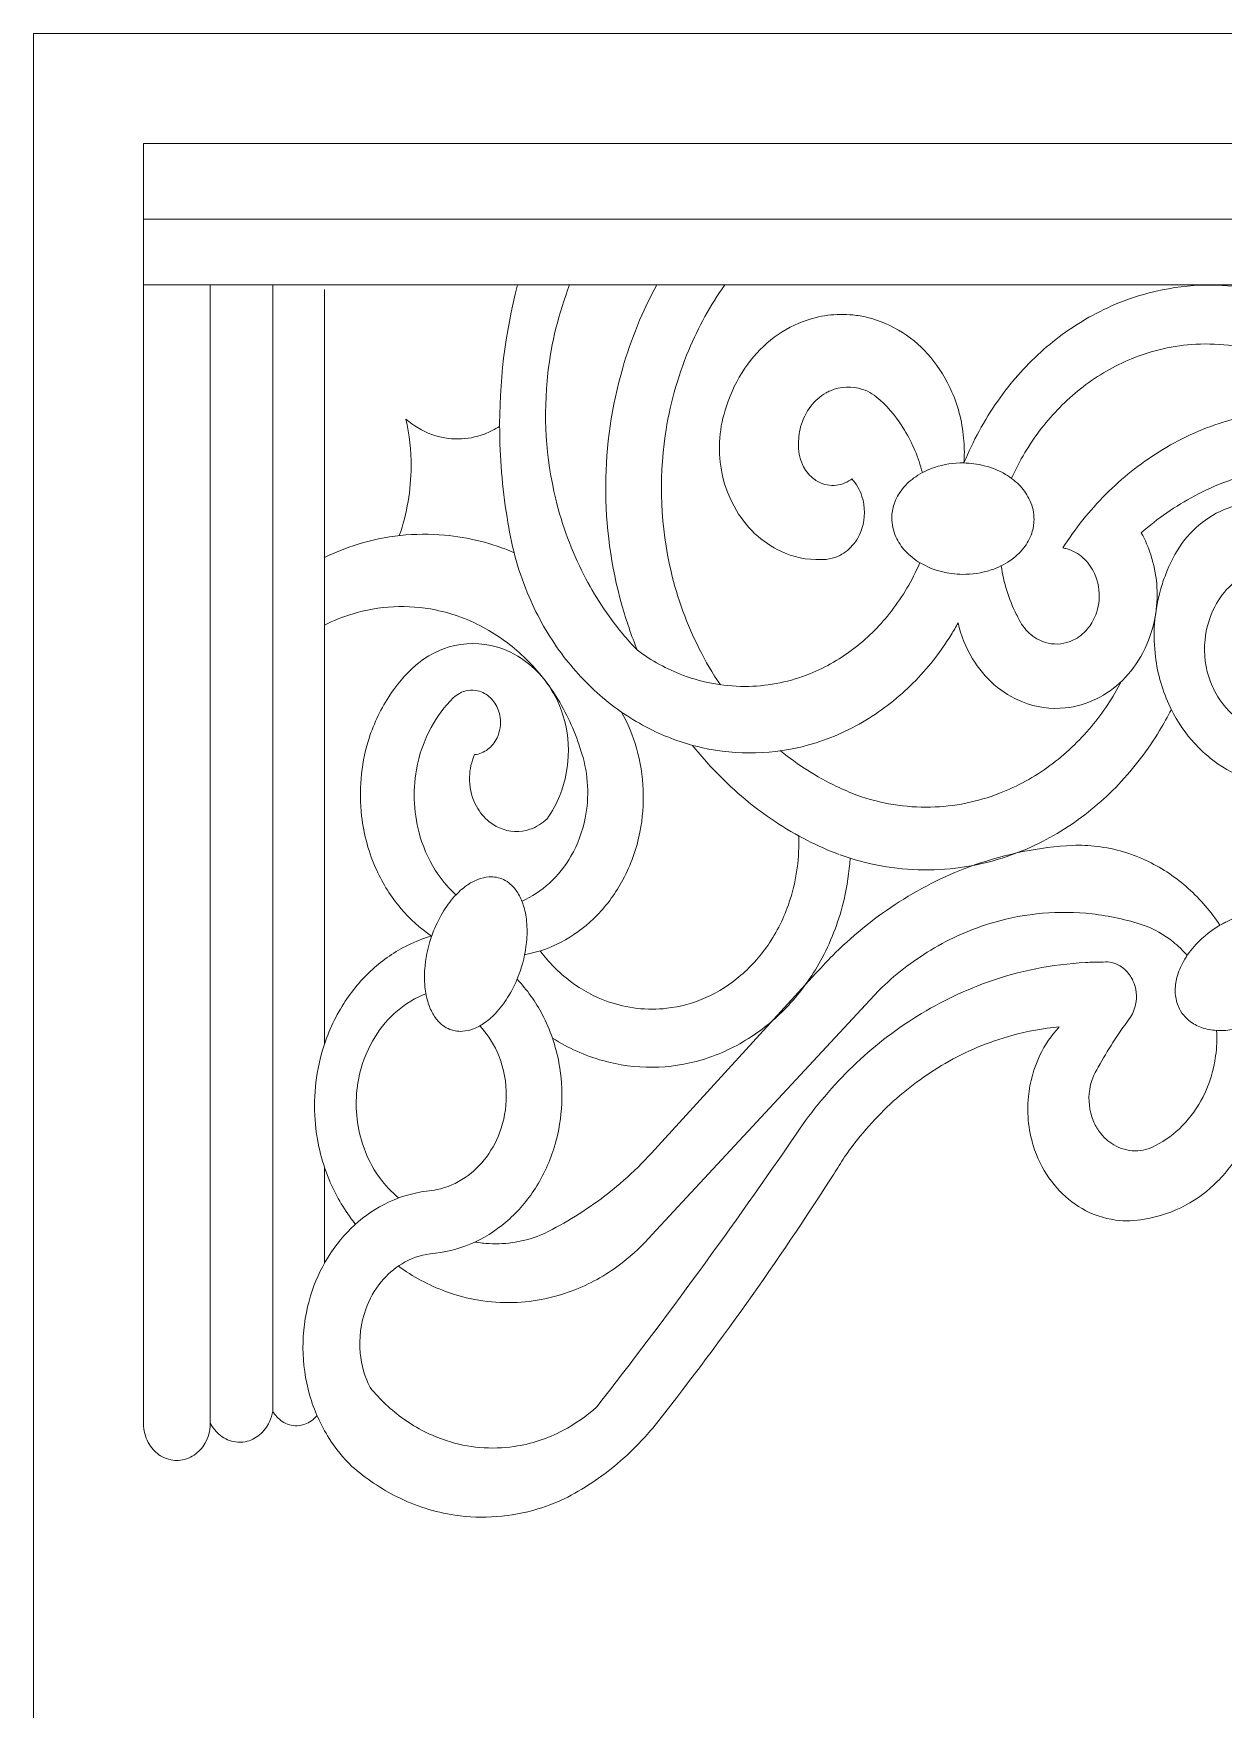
# Model space of a CAD drawing. Header units: millimetres. Extents: x 4605 to 4851, y 2092 to 2346.
# Drawn here: x 4607.5 to 4650.8, y 2153 to 2214 of the extents above; entities that cross this region are included whole.
import ezdxf

# ---------------------------------------------------------------- set-up
doc = ezdxf.new("R2010")
doc.units = ezdxf.units.MM
doc.header["$MEASUREMENT"] = 0
doc.layers.add('SITARA ALL', color=18, linetype='Continuous', true_color=0x000000)

msp = doc.modelspace()

# ---------------------------------------------------------------- linework, layer by layer
at = {"layer": 'SITARA ALL', "lineweight": 9}
for points, knots in [([(4607.492, 2214.024), (4607.492, 2214.024), (4851.492, 2214.024), (4851.492, 2214.024), (4851.492, 2214.024), (4851.492, 2092.024), (4851.492, 2092.024), (4851.492, 2092.024), (4607.492, 2092.024), (4607.492, 2092.024), (4607.492, 2092.024), (4607.492, 2214.024), (4607.492, 2214.024)], [0, 0, 0, 0, 0.25, 0.25, 0.25, 0.5, 0.5, 0.5, 0.75, 0.75, 0.75, 1, 1, 1, 1]), ([(4806.787, 2204.872), (4806.787, 2204.872), (4806.787, 2163.884), (4806.787, 2163.884), (4806.823, 2163.66), (4806.91, 2163.447), (4807.041, 2163.262), (4807.153, 2163.105), (4807.299, 2162.975), (4807.469, 2162.884), (4807.569, 2162.83), (4807.677, 2162.792), (4807.789, 2162.77), (4808.031, 2162.724), (4808.281, 2162.761), (4808.5, 2162.875), (4808.672, 2162.965), (4808.822, 2163.094), (4808.936, 2163.252), (4808.982, 2163.315), (4809.023, 2163.382), (4809.058, 2163.451), (4809.06, 2163.2), (4809.123, 2162.953), (4809.244, 2162.732), (4809.339, 2162.56), (4809.471, 2162.41), (4809.631, 2162.296), (4809.796, 2162.178), (4809.99, 2162.107), (4810.191, 2162.09), (4810.191, 2162.09), (4810.225, 2162.088), (4810.225, 2162.088), (4810.442, 2162.078), (4810.657, 2162.132), (4810.844, 2162.244), (4811.011, 2162.344), (4811.153, 2162.481), (4811.259, 2162.645), (4811.385, 2162.84), (4811.463, 2163.061), (4811.488, 2163.292), (4811.488, 2163.292), (4811.492, 2163.331), (4811.492, 2163.331), (4811.492, 2163.331), (4811.492, 2210.024), (4811.492, 2210.024), (4811.492, 2210.024), (4711.492, 2210.024), (4711.492, 2210.024), (4711.492, 2210.024), (4611.492, 2210.024), (4611.492, 2210.024), (4611.492, 2210.024), (4611.492, 2163.331), (4611.492, 2163.331), (4611.511, 2163.096), (4611.586, 2162.868), (4611.711, 2162.667), (4611.813, 2162.502), (4611.952, 2162.362), (4612.116, 2162.258), (4612.297, 2162.144), (4612.506, 2162.085), (4612.719, 2162.087), (4612.733, 2162.087), (4612.746, 2162.087), (4612.759, 2162.088), (4612.965, 2162.099), (4613.163, 2162.166), (4613.333, 2162.282), (4613.495, 2162.393), (4613.63, 2162.54), (4613.727, 2162.71), (4613.849, 2162.923), (4613.916, 2163.162), (4613.924, 2163.407), (4613.924, 2163.407), (4613.925, 2163.451), (4613.925, 2163.451), (4614.013, 2163.274), (4614.14, 2163.118), (4614.296, 2162.995), (4614.454, 2162.871), (4614.641, 2162.79), (4614.841, 2162.761), (4614.958, 2162.745), (4615.078, 2162.748), (4615.195, 2162.77), (4615.387, 2162.808), (4615.566, 2162.893), (4615.716, 2163.019), (4615.871, 2163.148), (4615.994, 2163.31), (4616.078, 2163.494), (4616.135, 2163.618), (4616.175, 2163.749), (4616.197, 2163.884), (4616.197, 2163.884), (4616.197, 2204.872), (4616.197, 2204.872)], [0, 0, 0, 0, 0.028571, 0.028571, 0.028571, 0.057143, 0.057143, 0.057143, 0.085714, 0.085714, 0.085714, 0.114286, 0.114286, 0.114286, 0.142857, 0.142857, 0.142857, 0.171429, 0.171429, 0.171429, 0.2, 0.2, 0.2, 0.228571, 0.228571, 0.228571, 0.257143, 0.257143, 0.257143, 0.285714, 0.285714, 0.285714, 0.314286, 0.314286, 0.314286, 0.342857, 0.342857, 0.342857, 0.371429, 0.371429, 0.371429, 0.4, 0.4, 0.4, 0.428571, 0.428571, 0.428571, 0.457143, 0.457143, 0.457143, 0.485714, 0.485714, 0.485714, 0.514286, 0.514286, 0.514286, 0.542857, 0.542857, 0.542857, 0.571429, 0.571429, 0.571429, 0.6, 0.6, 0.6, 0.628571, 0.628571, 0.628571, 0.657143, 0.657143, 0.657143, 0.685714, 0.685714, 0.685714, 0.714286, 0.714286, 0.714286, 0.742857, 0.742857, 0.742857, 0.771429, 0.771429, 0.771429, 0.8, 0.8, 0.8, 0.828571, 0.828571, 0.828571, 0.857143, 0.857143, 0.857143, 0.885714, 0.885714, 0.885714, 0.914286, 0.914286, 0.914286, 0.942857, 0.942857, 0.942857, 1, 1, 1, 1]), ([(4611.492, 2207.262), (4611.492, 2207.262), (4711.492, 2207.262), (4711.492, 2207.262), (4711.492, 2207.262), (4811.492, 2207.262), (4811.492, 2207.262)], [0, 0, 0, 0, 0.333333, 0.333333, 0.333333, 1, 1, 1, 1]), ([(4811.492, 2204.872), (4811.492, 2204.872), (4711.492, 2204.872), (4711.492, 2204.872), (4711.492, 2204.872), (4611.492, 2204.872), (4611.492, 2204.872)], [0, 0, 0, 0, 0.333333, 0.333333, 0.333333, 1, 1, 1, 1]), ([(4625.102, 2204.872), (4624.649, 2203.115), (4624.431, 2201.306), (4624.455, 2199.491), (4624.468, 2198.396), (4624.569, 2197.303), (4624.757, 2196.224), (4624.897, 2195.293), (4625.155, 2194.383), (4625.526, 2193.518), (4625.837, 2192.791), (4626.231, 2192.102), (4626.7, 2191.465), (4627.138, 2190.869), (4627.645, 2190.327), (4628.209, 2189.849), (4628.761, 2189.38), (4629.369, 2188.983), (4630.019, 2188.664), (4630.596, 2188.382), (4631.205, 2188.169), (4631.831, 2188.029), (4633.108, 2187.744), (4634.435, 2187.778), (4635.695, 2188.129), (4636.429, 2188.334), (4637.132, 2188.638), (4637.784, 2189.034), (4638.406, 2189.412), (4638.981, 2189.864), (4639.495, 2190.381), (4640.023, 2190.912), (4640.489, 2191.502), (4640.882, 2192.14), (4640.97, 2192.282), (4641.055, 2192.426), (4641.136, 2192.572), (4641.241, 2192.113), (4641.418, 2191.673), (4641.661, 2191.269), (4641.874, 2190.915), (4642.142, 2190.595), (4642.453, 2190.323), (4642.757, 2190.057), (4643.103, 2189.845), (4643.478, 2189.696), (4643.971, 2189.498), (4644.504, 2189.424), (4645.033, 2189.477), (4645.427, 2189.519), (4645.812, 2189.63), (4646.168, 2189.805), (4646.518, 2189.979), (4646.839, 2190.207), (4647.117, 2190.482), (4647.414, 2190.777), (4647.665, 2191.115), (4647.859, 2191.486), (4648.095, 2191.934), (4648.253, 2192.418), (4648.327, 2192.918), (4648.434, 2193.632), (4648.375, 2194.361), (4648.152, 2195.047), (4648.062, 2195.325), (4647.944, 2195.593), (4647.801, 2195.847), (4648.393, 2196.373), (4649.046, 2196.828), (4649.746, 2197.2), (4650.503, 2197.602), (4651.311, 2197.898), (4652.149, 2198.079), (4653.556, 2198.383), (4655.016, 2198.343), (4656.405, 2197.965), (4657.209, 2197.745), (4657.981, 2197.42), (4658.699, 2196.997), (4659.376, 2196.599), (4660.005, 2196.123), (4660.572, 2195.579), (4660.848, 2195.315), (4661.11, 2195.037), (4661.356, 2194.745)], [0, 0, 0, 0, 0.034483, 0.034483, 0.034483, 0.068966, 0.068966, 0.068966, 0.103448, 0.103448, 0.103448, 0.137931, 0.137931, 0.137931, 0.172414, 0.172414, 0.172414, 0.206897, 0.206897, 0.206897, 0.241379, 0.241379, 0.241379, 0.275862, 0.275862, 0.275862, 0.310345, 0.310345, 0.310345, 0.344828, 0.344828, 0.344828, 0.37931, 0.37931, 0.37931, 0.413793, 0.413793, 0.413793, 0.448276, 0.448276, 0.448276, 0.482759, 0.482759, 0.482759, 0.517241, 0.517241, 0.517241, 0.551724, 0.551724, 0.551724, 0.586207, 0.586207, 0.586207, 0.62069, 0.62069, 0.62069, 0.655172, 0.655172, 0.655172, 0.689655, 0.689655, 0.689655, 0.724138, 0.724138, 0.724138, 0.758621, 0.758621, 0.758621, 0.793103, 0.793103, 0.793103, 0.827586, 0.827586, 0.827586, 0.862069, 0.862069, 0.862069, 0.896552, 0.896552, 0.896552, 0.931034, 0.931034, 0.931034, 1, 1, 1, 1]), ([(4627.001, 2204.872), (4626.602, 2203.843), (4626.336, 2202.767), (4626.212, 2201.67), (4626.036, 2200.135), (4626.131, 2198.581), (4626.495, 2197.079), (4626.726, 2196.124), (4627.069, 2195.199), (4627.517, 2194.323), (4627.906, 2193.561), (4628.377, 2192.845), (4628.922, 2192.186), (4629.096, 2191.976), (4629.277, 2191.773), (4629.466, 2191.577), (4629.978, 2191.195), (4630.541, 2190.888), (4631.14, 2190.664), (4631.899, 2190.379), (4632.706, 2190.243), (4633.518, 2190.262), (4634.282, 2190.281), (4635.037, 2190.438), (4635.746, 2190.724), (4636.336, 2190.963), (4636.89, 2191.283), (4637.392, 2191.675), (4637.886, 2192.061), (4638.33, 2192.508), (4638.713, 2193.005), (4639.122, 2193.537), (4639.464, 2194.117), (4639.731, 2194.732), (4639.731, 2194.732), (4639.744, 2194.764), (4639.744, 2194.764)], [0, 0, 0, 0, 0.076923, 0.076923, 0.076923, 0.153846, 0.153846, 0.153846, 0.230769, 0.230769, 0.230769, 0.307692, 0.307692, 0.307692, 0.384615, 0.384615, 0.384615, 0.461538, 0.461538, 0.461538, 0.538462, 0.538462, 0.538462, 0.615385, 0.615385, 0.615385, 0.692308, 0.692308, 0.692308, 0.769231, 0.769231, 0.769231, 0.846154, 0.846154, 0.846154, 1, 1, 1, 1]), ([(4630.172, 2204.872), (4629.65, 2203.914), (4629.235, 2202.903), (4628.932, 2201.855), (4628.531, 2200.465), (4628.323, 2199.026), (4628.316, 2197.579), (4628.306, 2196.104), (4628.503, 2194.636), (4628.902, 2193.216), (4629.059, 2192.659), (4629.247, 2192.112), (4629.466, 2191.577)], [0, 0, 0, 0, 0.2, 0.2, 0.2, 0.4, 0.4, 0.4, 0.6, 0.6, 0.6, 1, 1, 1, 1]), ([(4632.644, 2204.872), (4632.12, 2204.134), (4631.681, 2203.34), (4631.334, 2202.505), (4630.919, 2201.508), (4630.631, 2200.463), (4630.477, 2199.395), (4630.237, 2197.745), (4630.309, 2196.066), (4630.691, 2194.443), (4630.921, 2193.466), (4631.266, 2192.52), (4631.719, 2191.624), (4631.947, 2191.174), (4632.202, 2190.739), (4632.485, 2190.322)], [0, 0, 0, 0, 0.166667, 0.166667, 0.166667, 0.333333, 0.333333, 0.333333, 0.5, 0.5, 0.5, 0.666667, 0.666667, 0.666667, 1, 1, 1, 1]), ([(4639.835, 2198.043), (4639.696, 2198.589), (4639.478, 2199.111), (4639.186, 2199.592), (4638.942, 2199.993), (4638.645, 2200.359), (4638.303, 2200.68), (4638.119, 2200.856), (4637.9, 2200.99), (4637.66, 2201.072), (4637.278, 2201.203), (4636.86, 2201.186), (4636.49, 2201.024), (4636.435, 2201), (4636.382, 2200.973), (4636.33, 2200.944), (4636.115, 2200.822), (4635.928, 2200.658), (4635.778, 2200.463), (4635.605, 2200.238), (4635.478, 2199.98), (4635.406, 2199.706), (4635.346, 2199.477), (4635.321, 2199.241), (4635.333, 2199.005), (4635.328, 2198.744), (4635.39, 2198.486), (4635.512, 2198.255), (4635.606, 2198.078), (4635.738, 2197.924), (4635.899, 2197.804), (4635.927, 2197.784), (4635.955, 2197.765), (4635.983, 2197.747), (4636.176, 2197.627), (4636.401, 2197.568), (4636.628, 2197.577), (4636.843, 2197.587), (4637.051, 2197.658), (4637.228, 2197.781), (4637.243, 2197.791), (4637.258, 2197.802), (4637.272, 2197.813), (4637.437, 2197.629), (4637.561, 2197.413), (4637.636, 2197.178), (4637.758, 2196.799), (4637.759, 2196.39), (4637.638, 2196.009), (4637.566, 2195.779), (4637.446, 2195.566), (4637.287, 2195.384), (4637.142, 2195.217), (4636.961, 2195.084), (4636.758, 2194.994), (4636.624, 2194.935), (4636.482, 2194.899), (4636.336, 2194.885), (4635.828, 2194.841), (4635.317, 2194.918), (4634.844, 2195.11), (4634.479, 2195.259), (4634.142, 2195.468), (4633.846, 2195.728), (4633.54, 2195.997), (4633.279, 2196.313), (4633.07, 2196.662), (4632.826, 2197.072), (4632.651, 2197.519), (4632.552, 2197.985), (4632.386, 2198.757), (4632.423, 2199.56), (4632.66, 2200.314), (4632.675, 2200.361), (4632.691, 2200.409), (4632.707, 2200.456), (4632.862, 2200.95), (4633.089, 2201.419), (4633.38, 2201.847), (4633.64, 2202.228), (4633.953, 2202.57), (4634.311, 2202.861), (4634.669, 2203.151), (4635.071, 2203.382), (4635.502, 2203.545), (4636.077, 2203.762), (4636.695, 2203.843), (4637.307, 2203.781), (4637.483, 2203.764), (4637.657, 2203.734), (4637.829, 2203.693), (4638.287, 2203.582), (4638.723, 2203.395), (4639.118, 2203.139), (4639.502, 2202.89), (4639.847, 2202.585), (4640.14, 2202.234), (4640.458, 2201.854), (4640.719, 2201.429), (4640.914, 2200.974), (4641.157, 2200.408), (4641.304, 2199.805), (4641.348, 2199.191), (4641.368, 2198.925), (4641.369, 2198.659), (4641.351, 2198.393), (4641.674, 2199.189), (4642.085, 2199.945), (4642.577, 2200.649), (4643.031, 2201.298), (4643.556, 2201.893), (4644.142, 2202.425), (4644.714, 2202.945), (4645.346, 2203.394), (4646.025, 2203.765), (4646.754, 2204.163), (4647.534, 2204.459), (4648.344, 2204.646), (4648.946, 2204.784), (4649.562, 2204.859), (4650.18, 2204.868), (4651.188, 2204.881), (4652.19, 2204.722), (4653.144, 2204.397), (4653.896, 2204.141), (4654.611, 2203.789), (4655.274, 2203.352), (4655.923, 2202.922), (4656.521, 2202.419), (4657.054, 2201.851), (4657.606, 2201.265), (4658.091, 2200.619), (4658.5, 2199.926), (4658.743, 2199.514), (4658.961, 2199.087), (4659.152, 2198.648)], [0, 0, 0, 0, 0.021739, 0.021739, 0.021739, 0.043478, 0.043478, 0.043478, 0.065217, 0.065217, 0.065217, 0.086957, 0.086957, 0.086957, 0.108696, 0.108696, 0.108696, 0.130435, 0.130435, 0.130435, 0.152174, 0.152174, 0.152174, 0.173913, 0.173913, 0.173913, 0.195652, 0.195652, 0.195652, 0.217391, 0.217391, 0.217391, 0.23913, 0.23913, 0.23913, 0.26087, 0.26087, 0.26087, 0.282609, 0.282609, 0.282609, 0.304348, 0.304348, 0.304348, 0.326087, 0.326087, 0.326087, 0.347826, 0.347826, 0.347826, 0.369565, 0.369565, 0.369565, 0.391304, 0.391304, 0.391304, 0.413043, 0.413043, 0.413043, 0.434783, 0.434783, 0.434783, 0.456522, 0.456522, 0.456522, 0.478261, 0.478261, 0.478261, 0.5, 0.5, 0.5, 0.521739, 0.521739, 0.521739, 0.543478, 0.543478, 0.543478, 0.565217, 0.565217, 0.565217, 0.586957, 0.586957, 0.586957, 0.608696, 0.608696, 0.608696, 0.630435, 0.630435, 0.630435, 0.652174, 0.652174, 0.652174, 0.673913, 0.673913, 0.673913, 0.695652, 0.695652, 0.695652, 0.717391, 0.717391, 0.717391, 0.73913, 0.73913, 0.73913, 0.76087, 0.76087, 0.76087, 0.782609, 0.782609, 0.782609, 0.804348, 0.804348, 0.804348, 0.826087, 0.826087, 0.826087, 0.847826, 0.847826, 0.847826, 0.869565, 0.869565, 0.869565, 0.891304, 0.891304, 0.891304, 0.913043, 0.913043, 0.913043, 0.934783, 0.934783, 0.934783, 0.956522, 0.956522, 0.956522, 1, 1, 1, 1]), ([(4655.79, 2200.094), (4655.352, 2200.59), (4654.857, 2201.03), (4654.314, 2201.407), (4653.745, 2201.801), (4653.125, 2202.114), (4652.471, 2202.339), (4651.609, 2202.635), (4650.699, 2202.763), (4649.789, 2202.715), (4648.984, 2202.672), (4648.194, 2202.493), (4647.449, 2202.186), (4646.818, 2201.927), (4646.224, 2201.584), (4645.684, 2201.167), (4645.153, 2200.757), (4644.673, 2200.285), (4644.256, 2199.76), (4643.81, 2199.201), (4643.433, 2198.591), (4643.131, 2197.943), (4643.113, 2197.906), (4643.096, 2197.869), (4643.079, 2197.832)], [0, 0, 0, 0, 0.111111, 0.111111, 0.111111, 0.222222, 0.222222, 0.222222, 0.333333, 0.333333, 0.333333, 0.444444, 0.444444, 0.444444, 0.555556, 0.555556, 0.555556, 0.666667, 0.666667, 0.666667, 0.777778, 0.777778, 0.777778, 1, 1, 1, 1]), ([(4642.706, 2194.65), (4642.796, 2194.038), (4642.98, 2193.444), (4643.254, 2192.89), (4643.289, 2192.819), (4643.325, 2192.749), (4643.363, 2192.68), (4643.467, 2192.475), (4643.611, 2192.294), (4643.787, 2192.146), (4643.968, 2191.994), (4644.183, 2191.888), (4644.413, 2191.836), (4644.718, 2191.769), (4645.035, 2191.806), (4645.316, 2191.941), (4645.519, 2192.039), (4645.699, 2192.179), (4645.843, 2192.352), (4645.901, 2192.421), (4645.953, 2192.494), (4645.999, 2192.571), (4646.15, 2192.823), (4646.241, 2193.107), (4646.264, 2193.4), (4646.291, 2193.732), (4646.234, 2194.064), (4646.098, 2194.367), (4645.999, 2194.585), (4645.857, 2194.781), (4645.679, 2194.942), (4645.513, 2195.091), (4645.315, 2195.202), (4645.101, 2195.265), (4645.05, 2195.28), (4644.999, 2195.292), (4644.947, 2195.301), (4645.399, 2196.007), (4645.925, 2196.662), (4646.516, 2197.256), (4647.1, 2197.843), (4647.749, 2198.362), (4648.45, 2198.802), (4649.18, 2199.26), (4649.965, 2199.623), (4650.786, 2199.882), (4651.871, 2200.225), (4653.008, 2200.372), (4654.144, 2200.318), (4655.165, 2200.268), (4656.171, 2200.056), (4657.126, 2199.692), (4657.917, 2199.39), (4658.668, 2198.992), (4659.361, 2198.506), (4660.029, 2198.038), (4660.644, 2197.497), (4661.193, 2196.894), (4661.302, 2196.775), (4661.408, 2196.654), (4661.511, 2196.531)], [0, 0, 0, 0, 0.047619, 0.047619, 0.047619, 0.095238, 0.095238, 0.095238, 0.142857, 0.142857, 0.142857, 0.190476, 0.190476, 0.190476, 0.238095, 0.238095, 0.238095, 0.285714, 0.285714, 0.285714, 0.333333, 0.333333, 0.333333, 0.380952, 0.380952, 0.380952, 0.428571, 0.428571, 0.428571, 0.47619, 0.47619, 0.47619, 0.52381, 0.52381, 0.52381, 0.571429, 0.571429, 0.571429, 0.619048, 0.619048, 0.619048, 0.666667, 0.666667, 0.666667, 0.714286, 0.714286, 0.714286, 0.761905, 0.761905, 0.761905, 0.809524, 0.809524, 0.809524, 0.857143, 0.857143, 0.857143, 0.904762, 0.904762, 0.904762, 1, 1, 1, 1]), ([(4620.803, 2195.748), (4621.084, 2196.557), (4621.229, 2197.407), (4621.231, 2198.264), (4621.233, 2198.844), (4621.17, 2199.423), (4621.043, 2199.989), (4621.319, 2199.748), (4621.637, 2199.56), (4621.981, 2199.434), (4622.601, 2199.209), (4623.28, 2199.213), (4623.897, 2199.446), (4624.092, 2199.52), (4624.278, 2199.614), (4624.453, 2199.727)], [0, 0, 0, 0, 0.166667, 0.166667, 0.166667, 0.333333, 0.333333, 0.333333, 0.5, 0.5, 0.5, 0.666667, 0.666667, 0.666667, 1, 1, 1, 1]), ([(4643.899, 2196.33), (4643.901, 2196.57), (4643.85, 2196.807), (4643.75, 2197.026), (4643.663, 2197.216), (4643.546, 2197.391), (4643.403, 2197.544), (4643.245, 2197.714), (4643.063, 2197.86), (4642.862, 2197.978), (4642.621, 2198.12), (4642.36, 2198.227), (4642.088, 2198.295), (4641.841, 2198.357), (4641.588, 2198.39), (4641.334, 2198.394), (4640.977, 2198.399), (4640.622, 2198.346), (4640.283, 2198.234), (4640.039, 2198.154), (4639.807, 2198.04), (4639.594, 2197.895), (4639.411, 2197.771), (4639.248, 2197.62), (4639.109, 2197.447), (4638.976, 2197.281), (4638.874, 2197.093), (4638.806, 2196.892), (4638.754, 2196.734), (4638.726, 2196.569), (4638.724, 2196.403), (4638.722, 2196.163), (4638.773, 2195.926), (4638.873, 2195.708), (4638.96, 2195.517), (4639.077, 2195.342), (4639.22, 2195.189), (4639.378, 2195.019), (4639.56, 2194.873), (4639.761, 2194.756), (4640.002, 2194.614), (4640.263, 2194.507), (4640.535, 2194.439), (4640.782, 2194.377), (4641.035, 2194.343), (4641.289, 2194.34), (4641.646, 2194.334), (4642.001, 2194.388), (4642.34, 2194.499), (4642.584, 2194.579), (4642.816, 2194.693), (4643.029, 2194.838), (4643.212, 2194.963), (4643.375, 2195.114), (4643.514, 2195.287), (4643.647, 2195.453), (4643.749, 2195.64), (4643.817, 2195.842), (4643.869, 2195.999), (4643.897, 2196.164), (4643.899, 2196.33)], [0, 0, 0, 0, 0.05, 0.05, 0.05, 0.1, 0.1, 0.1, 0.15, 0.15, 0.15, 0.2, 0.2, 0.2, 0.25, 0.25, 0.25, 0.3, 0.3, 0.3, 0.35, 0.35, 0.35, 0.4, 0.4, 0.4, 0.45, 0.45, 0.45, 0.5, 0.5, 0.5, 0.55, 0.55, 0.55, 0.6, 0.6, 0.6, 0.65, 0.65, 0.65, 0.7, 0.7, 0.7, 0.75, 0.75, 0.75, 0.8, 0.8, 0.8, 0.85, 0.85, 0.85, 0.9, 0.9, 0.9, 0.95, 0.95, 0.95, 1, 1, 1, 1]), ([(4659.619, 2196.386), (4659.732, 2195.169), (4659.628, 2193.941), (4659.315, 2192.76), (4659.105, 2191.967), (4658.797, 2191.204), (4658.398, 2190.488), (4658.045, 2189.853), (4657.617, 2189.262), (4657.123, 2188.728), (4656.661, 2188.228), (4656.14, 2187.787), (4655.571, 2187.413), (4655.411, 2187.308), (4655.248, 2187.21), (4655.081, 2187.117), (4654.588, 2186.868), (4654.051, 2186.714), (4653.501, 2186.663), (4652.85, 2186.604), (4652.195, 2186.694), (4651.584, 2186.925), (4651.123, 2187.099), (4650.693, 2187.346), (4650.309, 2187.655), (4650.066, 2187.85), (4649.841, 2188.067), (4649.638, 2188.304), (4649.301, 2188.697), (4649.022, 2189.137), (4648.808, 2189.609), (4648.541, 2190.197), (4648.37, 2190.825), (4648.304, 2191.468), (4648.217, 2192.296), (4648.299, 2193.134), (4648.546, 2193.929), (4648.605, 2194.116), (4648.672, 2194.299), (4648.749, 2194.479), (4648.901, 2194.88), (4649.114, 2195.256), (4649.381, 2195.593), (4649.629, 2195.907), (4649.926, 2196.18), (4650.26, 2196.4), (4650.611, 2196.632), (4651.001, 2196.795), (4651.412, 2196.884), (4652.013, 2197.011), (4652.638, 2196.965), (4653.214, 2196.751), (4653.317, 2196.713), (4653.418, 2196.67), (4653.517, 2196.622), (4653.814, 2196.447), (4654.079, 2196.222), (4654.3, 2195.959), (4654.546, 2195.666), (4654.741, 2195.335), (4654.878, 2194.978), (4655.069, 2194.48), (4655.151, 2193.946), (4655.12, 2193.414), (4655.093, 2192.936), (4654.974, 2192.468), (4654.769, 2192.036), (4654.693, 2191.876), (4654.604, 2191.722), (4654.504, 2191.575), (4654.38, 2191.426), (4654.222, 2191.308), (4654.044, 2191.231), (4653.761, 2191.11), (4653.441, 2191.113), (4653.161, 2191.239), (4652.987, 2191.317), (4652.834, 2191.434), (4652.713, 2191.582), (4652.575, 2191.75), (4652.476, 2191.948), (4652.425, 2192.161), (4652.396, 2192.278), (4652.381, 2192.397), (4652.38, 2192.518), (4652.492, 2192.693), (4652.553, 2192.895), (4652.557, 2193.102), (4652.563, 2193.316), (4652.509, 2193.527), (4652.4, 2193.711), (4652.367, 2193.768), (4652.328, 2193.82), (4652.284, 2193.869), (4652.177, 2193.99), (4652.04, 2194.081), (4651.886, 2194.131), (4651.673, 2194.198), (4651.441, 2194.176), (4651.244, 2194.069), (4651.187, 2194.039), (4651.135, 2194.003), (4651.086, 2193.962), (4650.84, 2193.732), (4650.634, 2193.462), (4650.479, 2193.163), (4650.284, 2192.789), (4650.163, 2192.381), (4650.122, 2191.962), (4650.068, 2191.44), (4650.137, 2190.913), (4650.322, 2190.422), (4650.363, 2190.313), (4650.411, 2190.206), (4650.464, 2190.101), (4650.617, 2189.8), (4650.819, 2189.528), (4651.063, 2189.295), (4651.3, 2189.068), (4651.577, 2188.888), (4651.88, 2188.764), (4652.299, 2188.592), (4652.757, 2188.541), (4653.203, 2188.618), (4653.387, 2188.65), (4653.566, 2188.703), (4653.737, 2188.776), (4654.254, 2188.946), (4654.741, 2189.193), (4655.184, 2189.51), (4655.621, 2189.822), (4656.013, 2190.192), (4656.35, 2190.611), (4656.721, 2191.071), (4657.028, 2191.58), (4657.261, 2192.123), (4657.545, 2192.783), (4657.726, 2193.482), (4657.798, 2194.196), (4657.896, 2195.138), (4657.806, 2196.089), (4657.535, 2196.996), (4657.465, 2197.227), (4657.384, 2197.453), (4657.291, 2197.675)], [0, 0, 0, 0, 0.020408, 0.020408, 0.020408, 0.040816, 0.040816, 0.040816, 0.061224, 0.061224, 0.061224, 0.081633, 0.081633, 0.081633, 0.102041, 0.102041, 0.102041, 0.122449, 0.122449, 0.122449, 0.142857, 0.142857, 0.142857, 0.163265, 0.163265, 0.163265, 0.183673, 0.183673, 0.183673, 0.204082, 0.204082, 0.204082, 0.22449, 0.22449, 0.22449, 0.244898, 0.244898, 0.244898, 0.265306, 0.265306, 0.265306, 0.285714, 0.285714, 0.285714, 0.306122, 0.306122, 0.306122, 0.326531, 0.326531, 0.326531, 0.346939, 0.346939, 0.346939, 0.367347, 0.367347, 0.367347, 0.387755, 0.387755, 0.387755, 0.408163, 0.408163, 0.408163, 0.428571, 0.428571, 0.428571, 0.44898, 0.44898, 0.44898, 0.469388, 0.469388, 0.469388, 0.489796, 0.489796, 0.489796, 0.510204, 0.510204, 0.510204, 0.530612, 0.530612, 0.530612, 0.55102, 0.55102, 0.55102, 0.571429, 0.571429, 0.571429, 0.591837, 0.591837, 0.591837, 0.612245, 0.612245, 0.612245, 0.632653, 0.632653, 0.632653, 0.653061, 0.653061, 0.653061, 0.673469, 0.673469, 0.673469, 0.693878, 0.693878, 0.693878, 0.714286, 0.714286, 0.714286, 0.734694, 0.734694, 0.734694, 0.755102, 0.755102, 0.755102, 0.77551, 0.77551, 0.77551, 0.795918, 0.795918, 0.795918, 0.816327, 0.816327, 0.816327, 0.836735, 0.836735, 0.836735, 0.857143, 0.857143, 0.857143, 0.877551, 0.877551, 0.877551, 0.897959, 0.897959, 0.897959, 0.918367, 0.918367, 0.918367, 0.938776, 0.938776, 0.938776, 0.959184, 0.959184, 0.959184, 1, 1, 1, 1]), ([(4624.979, 2195.127), (4624.175, 2195.472), (4623.321, 2195.688), (4622.45, 2195.767), (4621.379, 2195.863), (4620.299, 2195.747), (4619.272, 2195.427), (4618.863, 2195.3), (4618.465, 2195.142), (4618.08, 2194.955)], [0, 0, 0, 0, 0.25, 0.25, 0.25, 0.5, 0.5, 0.5, 1, 1, 1, 1]), ([(4625.261, 2182.443), (4625.629, 2182.605), (4625.968, 2182.827), (4626.264, 2183.099), (4626.575, 2183.385), (4626.84, 2183.716), (4627.05, 2184.082), (4627.296, 2184.511), (4627.471, 2184.977), (4627.567, 2185.463), (4627.724, 2186.244), (4627.682, 2187.052), (4627.446, 2187.813), (4627.446, 2187.813), (4627.426, 2187.875), (4627.426, 2187.875), (4627.225, 2188.551), (4626.938, 2189.197), (4626.572, 2189.799), (4626.248, 2190.33), (4625.861, 2190.82), (4625.418, 2191.256), (4624.981, 2191.686), (4624.49, 2192.056), (4623.955, 2192.357), (4623.383, 2192.679), (4622.765, 2192.91), (4622.122, 2193.043), (4621.112, 2193.249), (4620.067, 2193.199), (4619.083, 2192.896), (4618.738, 2192.79), (4618.402, 2192.655), (4618.08, 2192.493)], [0, 0, 0, 0, 0.083333, 0.083333, 0.083333, 0.166667, 0.166667, 0.166667, 0.25, 0.25, 0.25, 0.333333, 0.333333, 0.333333, 0.416667, 0.416667, 0.416667, 0.5, 0.5, 0.5, 0.583333, 0.583333, 0.583333, 0.666667, 0.666667, 0.666667, 0.75, 0.75, 0.75, 0.833333, 0.833333, 0.833333, 1, 1, 1, 1]), ([(4619.208, 2170.69), (4619.208, 2170.69), (4619.189, 2170.715), (4619.189, 2170.715), (4618.824, 2171.17), (4618.522, 2171.672), (4618.291, 2172.207), (4618.002, 2172.878), (4617.82, 2173.59), (4617.752, 2174.318), (4617.664, 2175.226), (4617.752, 2176.144), (4618.01, 2177.02), (4618.187, 2177.619), (4618.446, 2178.19), (4618.78, 2178.717), (4619.071, 2179.176), (4619.422, 2179.595), (4619.824, 2179.961), (4620.212, 2180.315), (4620.649, 2180.612), (4621.12, 2180.844), (4621.396, 2180.979), (4621.683, 2181.089), (4621.978, 2181.173), (4621.56, 2181.456), (4621.183, 2181.796), (4620.857, 2182.182), (4620.503, 2182.603), (4620.208, 2183.069), (4619.979, 2183.57), (4619.694, 2184.195), (4619.509, 2184.861), (4619.43, 2185.544), (4619.323, 2186.455), (4619.404, 2187.379), (4619.667, 2188.258), (4619.838, 2188.833), (4620.092, 2189.381), (4620.418, 2189.884), (4620.693, 2190.308), (4621.022, 2190.694), (4621.398, 2191.031), (4621.697, 2191.288), (4622.038, 2191.489), (4622.407, 2191.627), (4622.958, 2191.833), (4623.557, 2191.876), (4624.132, 2191.754), (4624.53, 2191.668), (4624.909, 2191.507), (4625.249, 2191.28), (4625.522, 2191.097), (4625.768, 2190.878), (4625.981, 2190.628), (4626.251, 2190.311), (4626.469, 2189.953), (4626.627, 2189.569), (4626.839, 2189.056), (4626.95, 2188.507), (4626.954, 2187.953), (4626.96, 2187.383), (4626.854, 2186.818), (4626.643, 2186.29), (4626.523, 2185.99), (4626.367, 2185.707), (4626.179, 2185.445), (4626.003, 2185.272), (4625.791, 2185.141), (4625.558, 2185.061), (4625.195, 2184.938), (4624.799, 2184.956), (4624.449, 2185.111), (4624.29, 2185.181), (4624.143, 2185.275), (4624.013, 2185.39), (4623.826, 2185.557), (4623.675, 2185.759), (4623.567, 2185.984), (4623.421, 2186.29), (4623.35, 2186.626), (4623.359, 2186.964), (4623.366, 2187.245), (4623.428, 2187.521), (4623.542, 2187.777), (4623.718, 2187.797), (4623.885, 2187.864), (4624.026, 2187.972), (4624.168, 2188.082), (4624.283, 2188.224), (4624.359, 2188.387), (4624.47, 2188.62), (4624.509, 2188.88), (4624.472, 2189.135), (4624.459, 2189.228), (4624.436, 2189.319), (4624.403, 2189.407), (4624.341, 2189.576), (4624.241, 2189.728), (4624.11, 2189.852), (4623.982, 2189.974), (4623.824, 2190.06), (4623.651, 2190.101), (4623.427, 2190.152), (4623.192, 2190.119), (4622.99, 2190.008), (4622.909, 2189.963), (4622.833, 2189.907), (4622.766, 2189.842), (4622.447, 2189.525), (4622.175, 2189.163), (4621.961, 2188.767), (4621.7, 2188.287), (4621.519, 2187.768), (4621.424, 2187.229), (4621.278, 2186.412), (4621.327, 2185.572), (4621.567, 2184.777), (4621.712, 2184.294), (4621.931, 2183.836), (4622.216, 2183.419), (4622.403, 2183.147), (4622.618, 2182.896), (4622.86, 2182.671)], [0, 0, 0, 0, 0.02381, 0.02381, 0.02381, 0.047619, 0.047619, 0.047619, 0.071429, 0.071429, 0.071429, 0.095238, 0.095238, 0.095238, 0.119048, 0.119048, 0.119048, 0.142857, 0.142857, 0.142857, 0.166667, 0.166667, 0.166667, 0.190476, 0.190476, 0.190476, 0.214286, 0.214286, 0.214286, 0.238095, 0.238095, 0.238095, 0.261905, 0.261905, 0.261905, 0.285714, 0.285714, 0.285714, 0.309524, 0.309524, 0.309524, 0.333333, 0.333333, 0.333333, 0.357143, 0.357143, 0.357143, 0.380952, 0.380952, 0.380952, 0.404762, 0.404762, 0.404762, 0.428571, 0.428571, 0.428571, 0.452381, 0.452381, 0.452381, 0.47619, 0.47619, 0.47619, 0.5, 0.5, 0.5, 0.52381, 0.52381, 0.52381, 0.547619, 0.547619, 0.547619, 0.571429, 0.571429, 0.571429, 0.595238, 0.595238, 0.595238, 0.619048, 0.619048, 0.619048, 0.642857, 0.642857, 0.642857, 0.666667, 0.666667, 0.666667, 0.690476, 0.690476, 0.690476, 0.714286, 0.714286, 0.714286, 0.738095, 0.738095, 0.738095, 0.761905, 0.761905, 0.761905, 0.785714, 0.785714, 0.785714, 0.809524, 0.809524, 0.809524, 0.833333, 0.833333, 0.833333, 0.857143, 0.857143, 0.857143, 0.880952, 0.880952, 0.880952, 0.904762, 0.904762, 0.904762, 0.928571, 0.928571, 0.928571, 0.952381, 0.952381, 0.952381, 1, 1, 1, 1]), ([(4634.676, 2187.916), (4635.303, 2187.405), (4635.988, 2186.97), (4636.717, 2186.62), (4636.958, 2186.505), (4637.204, 2186.399), (4637.454, 2186.304), (4638.314, 2185.995), (4639.223, 2185.847), (4640.137, 2185.868), (4640.996, 2185.889), (4641.844, 2186.059), (4642.645, 2186.37), (4643.297, 2186.624), (4643.913, 2186.963), (4644.476, 2187.378), (4645.036, 2187.79), (4645.543, 2188.269), (4645.987, 2188.803), (4646.41, 2189.312), (4646.778, 2189.864), (4647.084, 2190.451)], [0, 0, 0, 0, 0.125, 0.125, 0.125, 0.25, 0.25, 0.25, 0.375, 0.375, 0.375, 0.5, 0.5, 0.5, 0.625, 0.625, 0.625, 0.75, 0.75, 0.75, 1, 1, 1, 1]), ([(4625.359, 2180.494), (4625.881, 2180.591), (4626.383, 2180.774), (4626.844, 2181.037), (4627.271, 2181.281), (4627.662, 2181.584), (4628.003, 2181.937), (4628.374, 2182.321), (4628.69, 2182.755), (4628.94, 2183.226), (4629.231, 2183.771), (4629.439, 2184.355), (4629.558, 2184.961), (4629.758, 2185.973), (4629.716, 2187.017), (4629.435, 2188.01), (4629.305, 2188.468), (4629.122, 2188.91), (4628.891, 2189.326)], [0, 0, 0, 0, 0.142857, 0.142857, 0.142857, 0.285714, 0.285714, 0.285714, 0.428571, 0.428571, 0.428571, 0.571429, 0.571429, 0.571429, 0.714286, 0.714286, 0.714286, 1, 1, 1, 1]), ([(4636.841, 2184.129), (4637.817, 2183.777), (4638.845, 2183.593), (4639.882, 2183.583), (4640.918, 2183.574), (4641.947, 2183.741), (4642.927, 2184.075), (4643.707, 2184.34), (4644.449, 2184.704), (4645.137, 2185.157), (4645.806, 2185.597), (4646.423, 2186.114), (4646.976, 2186.695), (4647.543, 2187.292), (4648.044, 2187.95), (4648.469, 2188.656), (4648.621, 2188.907), (4648.763, 2189.163), (4648.896, 2189.424)], [0, 0, 0, 0, 0.142857, 0.142857, 0.142857, 0.285714, 0.285714, 0.285714, 0.428571, 0.428571, 0.428571, 0.571429, 0.571429, 0.571429, 0.714286, 0.714286, 0.714286, 1, 1, 1, 1]), ([(4631.477, 2188.116), (4632.042, 2187.398), (4632.681, 2186.741), (4633.383, 2186.155), (4634.081, 2185.571), (4634.843, 2185.068), (4635.653, 2184.653), (4636.029, 2184.462), (4636.415, 2184.291), (4636.809, 2184.141)], [0, 0, 0, 0, 0.25, 0.25, 0.25, 0.5, 0.5, 0.5, 1, 1, 1, 1]), ([(4623.732, 2177.909), (4623.992, 2177.629), (4624.204, 2177.308), (4624.36, 2176.959), (4624.561, 2176.51), (4624.674, 2176.027), (4624.693, 2175.535), (4624.712, 2175.078), (4624.651, 2174.62), (4624.511, 2174.184), (4624.39, 2173.806), (4624.208, 2173.45), (4623.972, 2173.131), (4623.758, 2172.841), (4623.497, 2172.588), (4623.199, 2172.385), (4622.892, 2172.174), (4622.547, 2172.025), (4622.183, 2171.946), (4622.055, 2171.918), (4621.926, 2171.9), (4621.797, 2171.891), (4621.256, 2171.822), (4620.732, 2171.659), (4620.249, 2171.408), (4619.807, 2171.179), (4619.403, 2170.886), (4619.047, 2170.538), (4618.68, 2170.178), (4618.365, 2169.769), (4618.11, 2169.323), (4617.852, 2168.873), (4617.654, 2168.392), (4617.519, 2167.891), (4617.217, 2166.772), (4617.224, 2165.593), (4617.539, 2164.478), (4617.698, 2163.917), (4617.937, 2163.381), (4618.25, 2162.889), (4618.485, 2162.519), (4618.764, 2162.178), (4619.08, 2161.874), (4619.578, 2161.433), (4620.132, 2161.059), (4620.728, 2160.761), (4621.387, 2160.433), (4622.094, 2160.209), (4622.822, 2160.1), (4623.834, 2159.949), (4624.867, 2160.026), (4625.845, 2160.325), (4626.219, 2160.439), (4626.583, 2160.583), (4626.933, 2160.757), (4627.624, 2161.118), (4628.269, 2161.559), (4628.856, 2162.072), (4629.276, 2162.439), (4629.666, 2162.838), (4630.023, 2163.267), (4632.377, 2166.232), (4634.576, 2169.318), (4636.611, 2172.511), (4636.743, 2172.718), (4636.875, 2172.926), (4637.005, 2173.133), (4637.488, 2173.831), (4638.044, 2174.475), (4638.664, 2175.055), (4639.274, 2175.625), (4639.946, 2176.123), (4640.668, 2176.541), (4641.43, 2176.982), (4642.245, 2177.323), (4643.094, 2177.556), (4643.659, 2177.71), (4644.236, 2177.814), (4644.819, 2177.866), (4644.532, 2177.562), (4644.294, 2177.215), (4644.114, 2176.839), (4643.887, 2176.366), (4643.745, 2175.857), (4643.695, 2175.334), (4643.63, 2174.68), (4643.708, 2174.02), (4643.922, 2173.399), (4643.962, 2173.285), (4644.006, 2173.173), (4644.055, 2173.062), (4644.225, 2172.679), (4644.451, 2172.323), (4644.728, 2172.009), (4644.992, 2171.709), (4645.302, 2171.454), (4645.648, 2171.254), (4646.022, 2171.038), (4646.436, 2170.897), (4646.865, 2170.839), (4647.217, 2170.792), (4647.573, 2170.804), (4647.921, 2170.875), (4648.444, 2170.955), (4648.949, 2171.125), (4649.414, 2171.378), (4649.843, 2171.61), (4650.235, 2171.904), (4650.579, 2172.249), (4650.946, 2172.618), (4651.259, 2173.037), (4651.51, 2173.493), (4651.8, 2174.022), (4652.011, 2174.591), (4652.134, 2175.182), (4652.334, 2176.137), (4652.312, 2177.126), (4652.07, 2178.072), (4652.403, 2177.747), (4652.784, 2177.475), (4653.2, 2177.266), (4653.674, 2177.027), (4654.19, 2176.882), (4654.719, 2176.837), (4655.338, 2176.786), (4655.96, 2176.876), (4656.539, 2177.101), (4656.786, 2177.196), (4657.023, 2177.314), (4657.248, 2177.453), (4657.641, 2177.696), (4657.996, 2177.996), (4658.301, 2178.343), (4658.631, 2178.718), (4658.905, 2179.139), (4659.115, 2179.593), (4659.371, 2180.147), (4659.535, 2180.739), (4659.602, 2181.345), (4659.653, 2181.795), (4659.65, 2182.249), (4659.596, 2182.699), (4659.787, 2182.34), (4660.031, 2182.012), (4660.322, 2181.728), (4660.607, 2181.447), (4660.939, 2181.216), (4661.301, 2181.045), (4661.729, 2180.844), (4662.195, 2180.738), (4662.667, 2180.736), (4663.121, 2180.734), (4663.57, 2180.828), (4663.986, 2181.012), (4664.343, 2181.17), (4664.672, 2181.386), (4664.959, 2181.651), (4665.259, 2181.929), (4665.514, 2182.251), (4665.715, 2182.607), (4665.954, 2183.031), (4666.121, 2183.491), (4666.209, 2183.969), (4666.309, 2184.508), (4666.311, 2185.061), (4666.216, 2185.6), (4666.865, 2184.888), (4667.585, 2184.245), (4668.365, 2183.68), (4669.16, 2183.104), (4670.018, 2182.62), (4670.921, 2182.237), (4671.945, 2181.802), (4673.023, 2181.508), (4674.126, 2181.362), (4675.005, 2181.247), (4675.893, 2181.229), (4676.776, 2181.308)], [0, 0, 0, 0, 0.016667, 0.016667, 0.016667, 0.033333, 0.033333, 0.033333, 0.05, 0.05, 0.05, 0.066667, 0.066667, 0.066667, 0.083333, 0.083333, 0.083333, 0.1, 0.1, 0.1, 0.116667, 0.116667, 0.116667, 0.133333, 0.133333, 0.133333, 0.15, 0.15, 0.15, 0.166667, 0.166667, 0.166667, 0.183333, 0.183333, 0.183333, 0.2, 0.2, 0.2, 0.216667, 0.216667, 0.216667, 0.233333, 0.233333, 0.233333, 0.25, 0.25, 0.25, 0.266667, 0.266667, 0.266667, 0.283333, 0.283333, 0.283333, 0.3, 0.3, 0.3, 0.316667, 0.316667, 0.316667, 0.333333, 0.333333, 0.333333, 0.35, 0.35, 0.35, 0.366667, 0.366667, 0.366667, 0.383333, 0.383333, 0.383333, 0.4, 0.4, 0.4, 0.416667, 0.416667, 0.416667, 0.433333, 0.433333, 0.433333, 0.45, 0.45, 0.45, 0.466667, 0.466667, 0.466667, 0.483333, 0.483333, 0.483333, 0.5, 0.5, 0.5, 0.516667, 0.516667, 0.516667, 0.533333, 0.533333, 0.533333, 0.55, 0.55, 0.55, 0.566667, 0.566667, 0.566667, 0.583333, 0.583333, 0.583333, 0.6, 0.6, 0.6, 0.616667, 0.616667, 0.616667, 0.633333, 0.633333, 0.633333, 0.65, 0.65, 0.65, 0.666667, 0.666667, 0.666667, 0.683333, 0.683333, 0.683333, 0.7, 0.7, 0.7, 0.716667, 0.716667, 0.716667, 0.733333, 0.733333, 0.733333, 0.75, 0.75, 0.75, 0.766667, 0.766667, 0.766667, 0.783333, 0.783333, 0.783333, 0.8, 0.8, 0.8, 0.816667, 0.816667, 0.816667, 0.833333, 0.833333, 0.833333, 0.85, 0.85, 0.85, 0.866667, 0.866667, 0.866667, 0.883333, 0.883333, 0.883333, 0.9, 0.9, 0.9, 0.916667, 0.916667, 0.916667, 0.933333, 0.933333, 0.933333, 0.95, 0.95, 0.95, 0.966667, 0.966667, 0.966667, 1, 1, 1, 1]), ([(4650.664, 2181.571), (4650.339, 2182.064), (4649.952, 2182.513), (4649.513, 2182.908), (4649.079, 2183.298), (4648.593, 2183.627), (4648.068, 2183.884), (4647.48, 2184.172), (4646.848, 2184.36), (4646.197, 2184.438), (4645.901, 2184.474), (4645.603, 2184.486), (4645.304, 2184.475), (4644.086, 2184.409), (4642.884, 2184.169), (4641.734, 2183.761), (4640.773, 2183.42), (4639.854, 2182.97), (4638.996, 2182.42), (4638.162, 2181.886), (4637.386, 2181.267), (4636.68, 2180.572), (4636.433, 2180.329), (4636.194, 2180.078), (4635.964, 2179.818), (4635.964, 2179.818), (4630.221, 2173.538), (4630.221, 2173.538), (4629.597, 2172.827), (4628.901, 2172.182), (4628.144, 2171.615), (4627.454, 2171.098), (4626.714, 2170.652), (4625.934, 2170.284), (4625.344, 2170.051), (4624.709, 2169.948), (4624.075, 2169.981), (4623.902, 2169.99), (4623.729, 2170.009), (4623.558, 2170.039)], [0, 0, 0, 0, 0.071429, 0.071429, 0.071429, 0.142857, 0.142857, 0.142857, 0.214286, 0.214286, 0.214286, 0.285714, 0.285714, 0.285714, 0.357143, 0.357143, 0.357143, 0.428571, 0.428571, 0.428571, 0.5, 0.5, 0.5, 0.571429, 0.571429, 0.571429, 0.642857, 0.642857, 0.642857, 0.714286, 0.714286, 0.714286, 0.785714, 0.785714, 0.785714, 0.857143, 0.857143, 0.857143, 1, 1, 1, 1]), ([(4625.924, 2180.635), (4626.237, 2180.218), (4626.607, 2179.847), (4627.022, 2179.532), (4627.442, 2179.213), (4627.91, 2178.961), (4628.408, 2178.785), (4629.092, 2178.543), (4629.821, 2178.461), (4630.542, 2178.544), (4631.03, 2178.602), (4631.507, 2178.733), (4631.956, 2178.933), (4632.42, 2179.141), (4632.851, 2179.415), (4633.236, 2179.748), (4633.635, 2180.093), (4633.984, 2180.49), (4634.274, 2180.93), (4634.598, 2181.421), (4634.852, 2181.955), (4635.029, 2182.516), (4635.264, 2183.261), (4635.367, 2184.041), (4635.335, 2184.822)], [0, 0, 0, 0, 0.111111, 0.111111, 0.111111, 0.222222, 0.222222, 0.222222, 0.333333, 0.333333, 0.333333, 0.444444, 0.444444, 0.444444, 0.555556, 0.555556, 0.555556, 0.666667, 0.666667, 0.666667, 0.777778, 0.777778, 0.777778, 1, 1, 1, 1]), ([(4626.375, 2177.46), (4626.941, 2177.098), (4627.557, 2176.822), (4628.204, 2176.64), (4629.39, 2176.307), (4630.645, 2176.319), (4631.824, 2176.675), (4632.457, 2176.866), (4633.06, 2177.149), (4633.613, 2177.513), (4634.144, 2177.863), (4634.627, 2178.28), (4635.052, 2178.753), (4635.497, 2179.249), (4635.88, 2179.796), (4636.191, 2180.385), (4636.547, 2181.056), (4636.814, 2181.77), (4636.986, 2182.509), (4637.101, 2183.001), (4637.176, 2183.501), (4637.208, 2184.005)], [0, 0, 0, 0, 0.125, 0.125, 0.125, 0.25, 0.25, 0.25, 0.375, 0.375, 0.375, 0.5, 0.5, 0.5, 0.625, 0.625, 0.625, 0.75, 0.75, 0.75, 1, 1, 1, 1]), ([(4624.59, 2183.231), (4624.427, 2183.307), (4624.248, 2183.341), (4624.069, 2183.329), (4623.93, 2183.319), (4623.792, 2183.288), (4623.662, 2183.236), (4623.516, 2183.178), (4623.378, 2183.102), (4623.25, 2183.01), (4623.092, 2182.897), (4622.947, 2182.766), (4622.816, 2182.621), (4622.65, 2182.437), (4622.503, 2182.236), (4622.376, 2182.023), (4622.232, 2181.78), (4622.11, 2181.525), (4622.012, 2181.26), (4621.873, 2180.885), (4621.781, 2180.494), (4621.74, 2180.096), (4621.713, 2179.839), (4621.711, 2179.579), (4621.736, 2179.322), (4621.755, 2179.121), (4621.796, 2178.923), (4621.857, 2178.73), (4621.905, 2178.576), (4621.973, 2178.429), (4622.057, 2178.291), (4622.131, 2178.171), (4622.222, 2178.063), (4622.328, 2177.97), (4622.404, 2177.904), (4622.489, 2177.849), (4622.58, 2177.805), (4622.742, 2177.729), (4622.921, 2177.696), (4623.1, 2177.708), (4623.24, 2177.718), (4623.377, 2177.749), (4623.507, 2177.8), (4623.653, 2177.858), (4623.792, 2177.934), (4623.919, 2178.026), (4624.077, 2178.14), (4624.223, 2178.27), (4624.353, 2178.415), (4624.52, 2178.6), (4624.667, 2178.8), (4624.794, 2179.014), (4624.938, 2179.256), (4625.06, 2179.512), (4625.157, 2179.776), (4625.297, 2180.151), (4625.388, 2180.542), (4625.43, 2180.94), (4625.457, 2181.197), (4625.458, 2181.457), (4625.433, 2181.715), (4625.414, 2181.916), (4625.374, 2182.114), (4625.313, 2182.306), (4625.264, 2182.46), (4625.197, 2182.608), (4625.112, 2182.746), (4625.039, 2182.866), (4624.947, 2182.974), (4624.842, 2183.066), (4624.766, 2183.132), (4624.681, 2183.188), (4624.59, 2183.231)], [0, 0, 0, 0, 0.041667, 0.041667, 0.041667, 0.083333, 0.083333, 0.083333, 0.125, 0.125, 0.125, 0.166667, 0.166667, 0.166667, 0.208333, 0.208333, 0.208333, 0.25, 0.25, 0.25, 0.291667, 0.291667, 0.291667, 0.333333, 0.333333, 0.333333, 0.375, 0.375, 0.375, 0.416667, 0.416667, 0.416667, 0.458333, 0.458333, 0.458333, 0.5, 0.5, 0.5, 0.541667, 0.541667, 0.541667, 0.583333, 0.583333, 0.583333, 0.625, 0.625, 0.625, 0.666667, 0.666667, 0.666667, 0.708333, 0.708333, 0.708333, 0.75, 0.75, 0.75, 0.791667, 0.791667, 0.791667, 0.833333, 0.833333, 0.833333, 0.875, 0.875, 0.875, 0.916667, 0.916667, 0.916667, 0.958333, 0.958333, 0.958333, 1, 1, 1, 1]), ([(4620.768, 2169.162), (4621.294, 2168.776), (4621.872, 2168.466), (4622.483, 2168.24), (4623.269, 2167.95), (4624.102, 2167.812), (4624.939, 2167.835), (4625.724, 2167.857), (4626.498, 2168.019), (4627.226, 2168.312), (4627.831, 2168.557), (4628.4, 2168.883), (4628.915, 2169.283), (4629.308, 2169.587), (4629.67, 2169.929), (4629.997, 2170.303), (4629.997, 2170.303), (4638.247, 2179.193), (4638.247, 2179.193), (4638.82, 2179.756), (4639.457, 2180.25), (4640.144, 2180.666), (4640.861, 2181.1), (4641.632, 2181.438), (4642.436, 2181.672), (4643.596, 2182.009), (4644.811, 2182.114), (4646.011, 2181.98), (4646.645, 2181.909), (4647.27, 2181.772), (4647.876, 2181.573), (4648.269, 2181.433), (4648.635, 2181.227), (4648.959, 2180.964), (4649.143, 2180.815), (4649.314, 2180.649), (4649.469, 2180.47)], [0, 0, 0, 0, 0.076923, 0.076923, 0.076923, 0.153846, 0.153846, 0.153846, 0.230769, 0.230769, 0.230769, 0.307692, 0.307692, 0.307692, 0.384615, 0.384615, 0.384615, 0.461538, 0.461538, 0.461538, 0.538462, 0.538462, 0.538462, 0.615385, 0.615385, 0.615385, 0.692308, 0.692308, 0.692308, 0.769231, 0.769231, 0.769231, 0.846154, 0.846154, 0.846154, 1, 1, 1, 1]), ([(4653.842, 2181.171), (4653.748, 2181.391), (4653.594, 2181.582), (4653.399, 2181.721), (4653.259, 2181.822), (4653.103, 2181.899), (4652.937, 2181.95), (4652.758, 2182.005), (4652.572, 2182.036), (4652.384, 2182.041), (4652.159, 2182.048), (4651.935, 2182.028), (4651.715, 2181.98), (4651.432, 2181.919), (4651.157, 2181.824), (4650.898, 2181.695), (4650.85, 2181.671), (4650.802, 2181.646), (4650.754, 2181.62), (4650.394, 2181.424), (4650.067, 2181.17), (4649.788, 2180.869), (4649.612, 2180.68), (4649.46, 2180.47), (4649.334, 2180.245), (4649.233, 2180.063), (4649.154, 2179.87), (4649.101, 2179.669), (4649.055, 2179.498), (4649.034, 2179.322), (4649.038, 2179.145), (4649.041, 2178.97), (4649.076, 2178.798), (4649.14, 2178.636), (4649.14, 2178.636), (4649.152, 2178.608), (4649.152, 2178.608), (4649.247, 2178.387), (4649.4, 2178.197), (4649.595, 2178.057), (4649.735, 2177.956), (4649.891, 2177.879), (4650.057, 2177.828), (4650.236, 2177.773), (4650.423, 2177.742), (4650.611, 2177.737), (4650.835, 2177.73), (4651.06, 2177.751), (4651.279, 2177.798), (4651.562, 2177.859), (4651.837, 2177.955), (4652.096, 2178.083), (4652.145, 2178.107), (4652.193, 2178.132), (4652.24, 2178.158), (4652.601, 2178.355), (4652.927, 2178.609), (4653.206, 2178.91), (4653.382, 2179.099), (4653.535, 2179.308), (4653.66, 2179.534), (4653.762, 2179.715), (4653.84, 2179.908), (4653.893, 2180.109), (4653.939, 2180.28), (4653.96, 2180.457), (4653.957, 2180.634), (4653.953, 2180.808), (4653.918, 2180.98), (4653.854, 2181.142), (4653.854, 2181.142), (4653.842, 2181.171), (4653.842, 2181.171)], [0, 0, 0, 0, 0.041667, 0.041667, 0.041667, 0.083333, 0.083333, 0.083333, 0.125, 0.125, 0.125, 0.166667, 0.166667, 0.166667, 0.208333, 0.208333, 0.208333, 0.25, 0.25, 0.25, 0.291667, 0.291667, 0.291667, 0.333333, 0.333333, 0.333333, 0.375, 0.375, 0.375, 0.416667, 0.416667, 0.416667, 0.458333, 0.458333, 0.458333, 0.5, 0.5, 0.5, 0.541667, 0.541667, 0.541667, 0.583333, 0.583333, 0.583333, 0.625, 0.625, 0.625, 0.666667, 0.666667, 0.666667, 0.708333, 0.708333, 0.708333, 0.75, 0.75, 0.75, 0.791667, 0.791667, 0.791667, 0.833333, 0.833333, 0.833333, 0.875, 0.875, 0.875, 0.916667, 0.916667, 0.916667, 0.958333, 0.958333, 0.958333, 1, 1, 1, 1]), ([(4625.087, 2179.604), (4625.452, 2179.22), (4625.761, 2178.787), (4626.006, 2178.317), (4626.295, 2177.763), (4626.499, 2177.169), (4626.612, 2176.555), (4626.793, 2175.574), (4626.746, 2174.565), (4626.474, 2173.605), (4626.457, 2173.547), (4626.44, 2173.49), (4626.422, 2173.433), (4626.252, 2172.893), (4626.007, 2172.38), (4625.695, 2171.908), (4625.41, 2171.479), (4625.067, 2171.091), (4624.675, 2170.758), (4624.294, 2170.433), (4623.865, 2170.167), (4623.404, 2169.97), (4622.934, 2169.77), (4622.433, 2169.649), (4621.924, 2169.612), (4621.561, 2169.562), (4621.213, 2169.438), (4620.901, 2169.247), (4620.613, 2169.072), (4620.356, 2168.849), (4620.143, 2168.588), (4619.901, 2168.292), (4619.712, 2167.958), (4619.582, 2167.599), (4619.397, 2167.085), (4619.329, 2166.537), (4619.382, 2165.993), (4619.424, 2165.558), (4619.545, 2165.134), (4619.739, 2164.743), (4620.096, 2164.305), (4620.51, 2163.917), (4620.971, 2163.589), (4621.442, 2163.254), (4621.961, 2162.992), (4622.51, 2162.811), (4623.307, 2162.549), (4624.154, 2162.476), (4624.985, 2162.598), (4625.604, 2162.69), (4626.204, 2162.887), (4626.758, 2163.179), (4627.202, 2163.412), (4627.614, 2163.7), (4627.985, 2164.035), (4630.515, 2167.279), (4632.942, 2170.602), (4635.263, 2173.997), (4635.823, 2174.826), (4636.464, 2175.599), (4637.175, 2176.303), (4637.877, 2176.999), (4638.651, 2177.62), (4639.483, 2178.155), (4640.336, 2178.704), (4641.25, 2179.154), (4642.206, 2179.496), (4643.354, 2179.906), (4644.556, 2180.147), (4645.774, 2180.213), (4645.989, 2180.224), (4646.205, 2180.23), (4646.42, 2180.23), (4646.63, 2180.247), (4646.84, 2180.198), (4647.021, 2180.09), (4647.179, 2179.995), (4647.312, 2179.865), (4647.411, 2179.71), (4647.444, 2179.657), (4647.474, 2179.603), (4647.5, 2179.546), (4647.621, 2179.277), (4647.655, 2178.976), (4647.596, 2178.686), (4647.559, 2178.495), (4647.48, 2178.315), (4647.365, 2178.158), (4646.95, 2177.6), (4646.573, 2177.014), (4646.239, 2176.404), (4646.077, 2176.159), (4645.97, 2175.882), (4645.925, 2175.591), (4645.864, 2175.208), (4645.909, 2174.815), (4646.056, 2174.456), (4646.115, 2174.312), (4646.191, 2174.175), (4646.283, 2174.049), (4646.422, 2173.856), (4646.6, 2173.694), (4646.804, 2173.572), (4647.038, 2173.433), (4647.304, 2173.358), (4647.576, 2173.355), (4647.837, 2173.355), (4648.094, 2173.42), (4648.322, 2173.547), (4648.683, 2173.734), (4649.012, 2173.978), (4649.296, 2174.269), (4649.599, 2174.58), (4649.854, 2174.937), (4650.049, 2175.325), (4650.285, 2175.793), (4650.44, 2176.296), (4650.509, 2176.815), (4650.551, 2177.121), (4650.563, 2177.431), (4650.545, 2177.74)], [0, 0, 0, 0, 0.02439, 0.02439, 0.02439, 0.04878, 0.04878, 0.04878, 0.073171, 0.073171, 0.073171, 0.097561, 0.097561, 0.097561, 0.121951, 0.121951, 0.121951, 0.146341, 0.146341, 0.146341, 0.170732, 0.170732, 0.170732, 0.195122, 0.195122, 0.195122, 0.219512, 0.219512, 0.219512, 0.243902, 0.243902, 0.243902, 0.268293, 0.268293, 0.268293, 0.292683, 0.292683, 0.292683, 0.317073, 0.317073, 0.317073, 0.341463, 0.341463, 0.341463, 0.365854, 0.365854, 0.365854, 0.390244, 0.390244, 0.390244, 0.414634, 0.414634, 0.414634, 0.439024, 0.439024, 0.439024, 0.463415, 0.463415, 0.463415, 0.487805, 0.487805, 0.487805, 0.512195, 0.512195, 0.512195, 0.536585, 0.536585, 0.536585, 0.560976, 0.560976, 0.560976, 0.585366, 0.585366, 0.585366, 0.609756, 0.609756, 0.609756, 0.634146, 0.634146, 0.634146, 0.658537, 0.658537, 0.658537, 0.682927, 0.682927, 0.682927, 0.707317, 0.707317, 0.707317, 0.731707, 0.731707, 0.731707, 0.756098, 0.756098, 0.756098, 0.780488, 0.780488, 0.780488, 0.804878, 0.804878, 0.804878, 0.829268, 0.829268, 0.829268, 0.853659, 0.853659, 0.853659, 0.878049, 0.878049, 0.878049, 0.902439, 0.902439, 0.902439, 0.926829, 0.926829, 0.926829, 0.95122, 0.95122, 0.95122, 1, 1, 1, 1]), ([(4621.768, 2179.076), (4621.392, 2178.929), (4621.043, 2178.72), (4620.736, 2178.458), (4620.417, 2178.185), (4620.142, 2177.866), (4619.921, 2177.509), (4619.668, 2177.102), (4619.482, 2176.657), (4619.37, 2176.191), (4619.33, 2176.029), (4619.299, 2175.865), (4619.277, 2175.699), (4619.184, 2175), (4619.247, 2174.289), (4619.462, 2173.617), (4619.604, 2173.175), (4619.814, 2172.758), (4620.085, 2172.382), (4620.283, 2172.108), (4620.515, 2171.86), (4620.775, 2171.644)], [0, 0, 0, 0, 0.125, 0.125, 0.125, 0.25, 0.25, 0.25, 0.375, 0.375, 0.375, 0.5, 0.5, 0.5, 0.625, 0.625, 0.625, 0.75, 0.75, 0.75, 1, 1, 1, 1]), ([(4616.197, 2163.884), (4616.28, 2163.734), (4616.398, 2163.606), (4616.541, 2163.51), (4616.702, 2163.401), (4616.894, 2163.346), (4617.088, 2163.352), (4617.276, 2163.359), (4617.458, 2163.422), (4617.61, 2163.534), (4617.684, 2163.588), (4617.751, 2163.651), (4617.809, 2163.722)], [0, 0, 0, 0, 0.2, 0.2, 0.2, 0.4, 0.4, 0.4, 0.6, 0.6, 0.6, 1, 1, 1, 1])]:
    msp.add_open_spline(points, degree=3, knots=knots, dxfattribs=at)
for points in [[(4613.925, 2204.872), (4613.925, 2204.872), (4613.925, 2163.451), (4613.925, 2163.451)], [(4618.08, 2204.709), (4618.08, 2204.709), (4618.08, 2177.24), (4618.08, 2177.24)], [(4618.08, 2172.761), (4618.08, 2172.761), (4618.08, 2169.27), (4618.08, 2169.27)]]:
    msp.add_open_spline(points, degree=3, dxfattribs=at)

doc.saveas('drawing.dxf')
